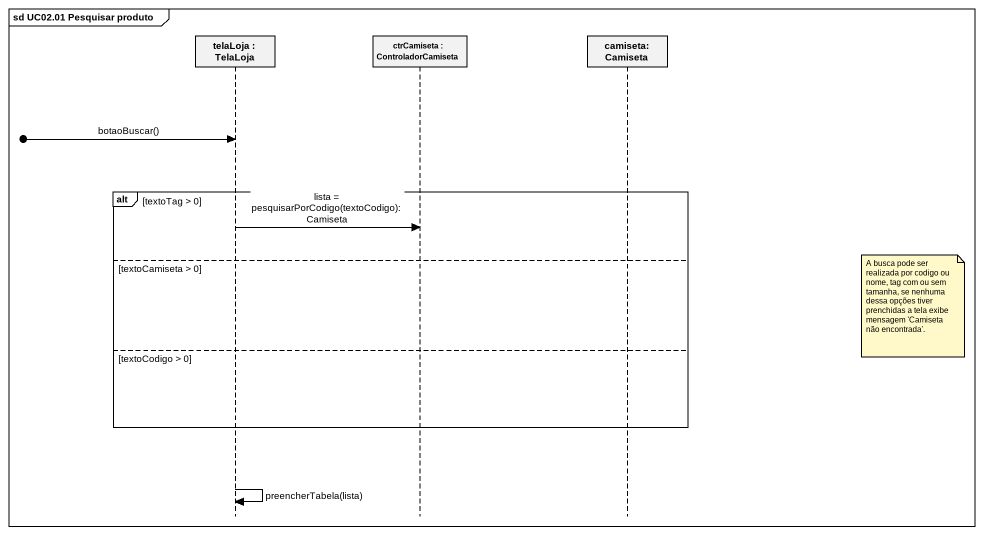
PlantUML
@startuml
mainframe sd UC02.01 Pesquisar produto
hide footbox
participant "telaLoja : TelaLoja" as telaLoja_TelaLoja
participant "ctrCamiseta : ControladorCamiseta" as ctrCamiseta
participant "camiseta: Camiseta" as camiseta_Camiseta

[o-> telaLoja_TelaLoja : botaoBuscar()
alt textoTag > 0
  telaLoja_TelaLoja -> ctrCamiseta : lista = pesquisarPorCodigo(textoCodigo): Camiseta
else textoCamiseta > 0
  note right of camiseta_Camiseta : A busca pode ser realizada por codigo ou nome, tag com ou sem tamanha, se nenhuma dessa opções tiver prenchidas a tela exibe mensagem 'Camiseta não encontrada'.
else textoCodigo > 0
end
telaLoja_TelaLoja -> telaLoja_TelaLoja : preencherTabela(lista)
@enduml
